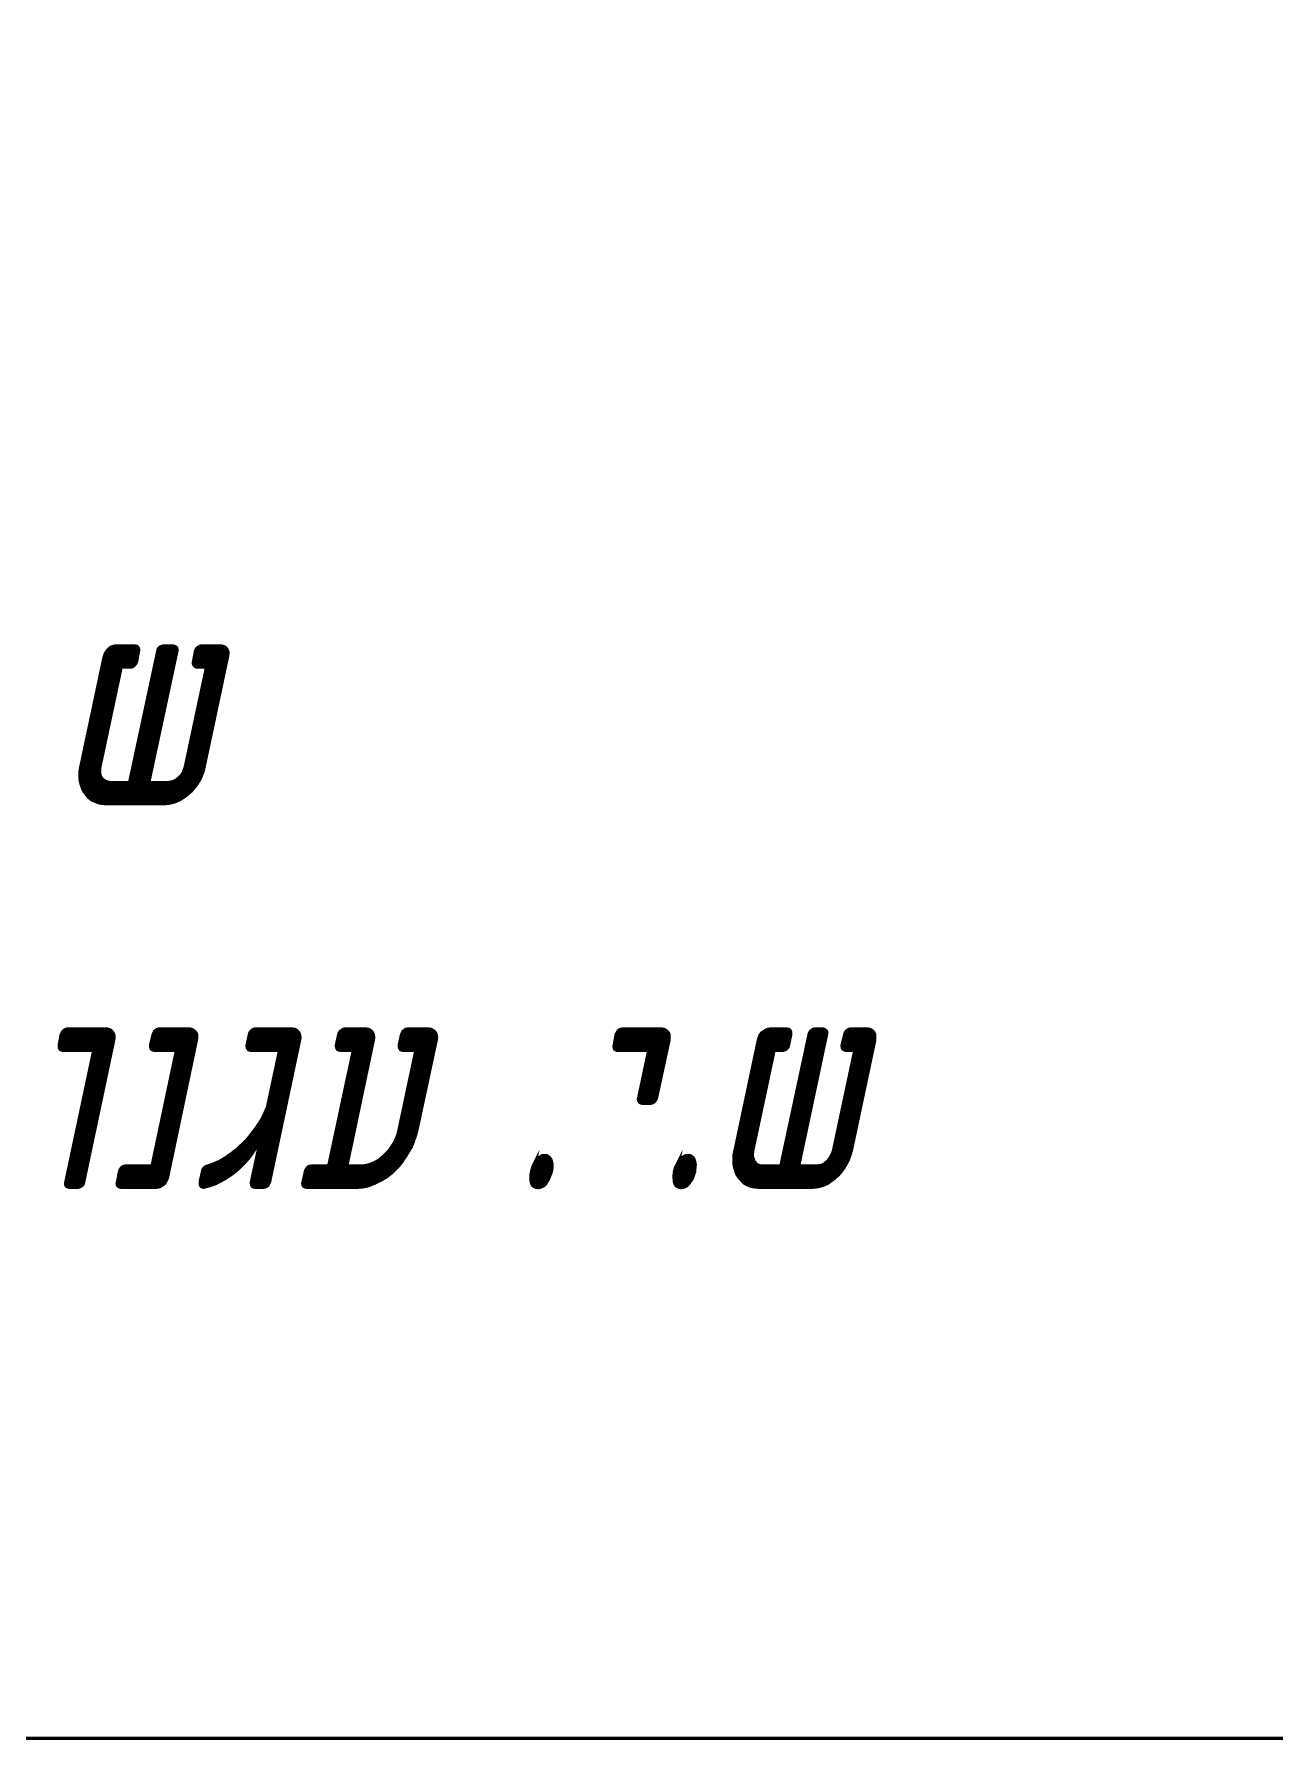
# Model space of a CAD drawing. Extents: x 489 to 720, y 1028 to 1176.
# Drawn here: x 706.89 to 711.15, y 1102.95 to 1108.8 of the extents above; entities that cross this region are included whole.
import ezdxf

# ---------------------------------------------------------------- set-up
doc = ezdxf.new("R2010")
doc.units = 0
doc.header["$MEASUREMENT"] = 0
doc.layers.add('M1280', color=7, linetype='Continuous')

msp = doc.modelspace()

# ---------------------------------------------------------------- linework, layer by layer
at = {"layer": 'M1280', "color": 7, "linetype": 'Continuous', "ltscale": 0.045455, "const_width": 0.0112}
for points in [[(675.0281, 1118.0131), (675.0281, 1120.0154), (720.2213, 1120.0154), (720.2213, 1102.9517), (675.0281, 1102.9517)], [(707.2338, 1106.7029), (707.1691, 1106.7029), (707.1611, 1106.7017), (707.1543, 1106.6995), (707.1475, 1106.696), (707.1418, 1106.6904), (707.1361, 1106.6835), (707.1316, 1106.6756), (707.1281, 1106.6665), (707.0475, 1106.287), (707.0452, 1106.2722), (707.0452, 1106.2563), (707.0452, 1106.2426), (707.0486, 1106.2279), (707.0531, 1106.2154), (707.0588, 1106.2029), (707.0668, 1106.1926), (707.0747, 1106.1824), (707.085, 1106.1745), (707.0975, 1106.1688), (707.1088, 1106.1642), (707.1213, 1106.162), (707.1361, 1106.1608), (707.3304, 1106.1608), (707.3452, 1106.162), (707.3588, 1106.1642), (707.3736, 1106.1688), (707.3872, 1106.1745), (707.3997, 1106.1824), (707.4134, 1106.1926), (707.4259, 1106.2029), (707.4361, 1106.2154), (707.4463, 1106.2279), (707.4554, 1106.2426), (707.4622, 1106.2563), (707.4679, 1106.2722), (707.4713, 1106.287), (707.552, 1106.6665), (707.5531, 1106.6756), (707.5531, 1106.6835), (707.5497, 1106.6904), (707.5463, 1106.696), (707.5418, 1106.6995), (707.535, 1106.7017), (707.527, 1106.7029), (707.4622, 1106.7029), (707.4577, 1106.7017), (707.4531, 1106.6995), (707.4475, 1106.696), (707.4441, 1106.6915), (707.4418, 1106.6858), (707.435, 1106.6495), (707.4338, 1106.6438), (707.435, 1106.6392), (707.4384, 1106.6347), (707.4418, 1106.6313), (707.4463, 1106.6301), (707.4793, 1106.6301)], [(707.0554, 1106.2063), (707.1611, 1106.7029)], [(707.0622, 1106.1972), (707.1691, 1106.7029)], [(707.0679, 1106.187), (707.1781, 1106.7029)], [(707.0759, 1106.187), (707.1861, 1106.7029)], [(707.0816, 1106.1779), (707.1941, 1106.7029)], [(707.0884, 1106.1699), (707.202, 1106.7029)], [(707.1861, 1106.6301), (707.2191, 1106.6301), (707.2247, 1106.6313), (707.2293, 1106.6347), (707.2338, 1106.6392), (707.2372, 1106.6438), (707.2395, 1106.6495), (707.2463, 1106.6858), (707.2463, 1106.6915), (707.2452, 1106.696), (707.2429, 1106.6995), (707.2395, 1106.7017), (707.2338, 1106.7029)], [(707.1941, 1106.6301), (707.21, 1106.7029)], [(707.2656, 1106.1608), (707.3781, 1106.6858), (707.3781, 1106.6915), (707.377, 1106.696), (707.3736, 1106.6995), (707.3691, 1106.7017), (707.3645, 1106.7029), (707.3327, 1106.7029), (707.327, 1106.7017), (707.3213, 1106.6995), (707.3168, 1106.696), (707.3134, 1106.6915), (707.3122, 1106.6858), (707.1997, 1106.1608)], [(707.202, 1106.6301), (707.2191, 1106.7029)], [(707.2077, 1106.1608), (707.3236, 1106.7029)], [(707.21, 1106.6301), (707.227, 1106.7029)], [(707.2168, 1106.1608), (707.3327, 1106.7029)], [(707.2191, 1106.6301), (707.2338, 1106.7029)], [(707.2247, 1106.1608), (707.3406, 1106.7029)], [(707.227, 1106.6301), (707.2418, 1106.7029)], [(707.2327, 1106.1608), (707.3486, 1106.7029)], [(707.2406, 1106.1608), (707.3566, 1106.7029)], [(707.2486, 1106.1608), (707.3645, 1106.7029)], [(707.2577, 1106.1608), (707.3736, 1106.7029)], [(707.4952, 1106.7029), (707.3816, 1106.1699)], [(707.3918, 1106.1779), (707.5031, 1106.7029)], [(707.4009, 1106.187), (707.5111, 1106.7029)], [(707.4088, 1106.187), (707.5191, 1106.7029)], [(707.4202, 1106.1972), (707.527, 1106.7029)], [(707.4304, 1106.2063), (707.5361, 1106.7029)], [(707.4384, 1106.6301), (707.4543, 1106.7029)], [(707.4463, 1106.6301), (707.4622, 1106.7029)], [(707.4554, 1106.6301), (707.4702, 1106.7029)], [(707.4634, 1106.6301), (707.4781, 1106.7029)], [(707.4713, 1106.6301), (707.4861, 1106.7029)], [(707.0463, 1106.2426), (707.1429, 1106.6938)], [(707.052, 1106.2233), (707.1509, 1106.6938)], [(707.4418, 1106.2233), (707.5418, 1106.6938)], [(707.4543, 1106.2426), (707.5497, 1106.6938)], [(707.0975, 1106.1699), (707.1156, 1106.2597)], [(707.1054, 1106.1699), (707.1213, 1106.2506)], [(707.1111, 1106.1608), (707.1281, 1106.2426)], [(707.2168, 1106.2335), (707.1509, 1106.2335), (707.1418, 1106.2347), (707.1338, 1106.237), (707.1247, 1106.2426), (707.1191, 1106.2483), (707.1145, 1106.2563), (707.1122, 1106.2654), (707.1122, 1106.2767), (707.1134, 1106.287)], [(707.1191, 1106.1608), (707.135, 1106.2335)], [(707.127, 1106.1608), (707.1429, 1106.2335)], [(707.1361, 1106.1608), (707.1509, 1106.2335)], [(707.1441, 1106.1608), (707.1588, 1106.2335)], [(707.152, 1106.1608), (707.1668, 1106.2335)], [(707.16, 1106.1608), (707.1759, 1106.2335)], [(707.1679, 1106.1608), (707.1838, 1106.2335)], [(707.177, 1106.1608), (707.1918, 1106.2335)], [(707.185, 1106.1608), (707.1997, 1106.2335)], [(707.1918, 1106.1608), (707.2077, 1106.2335)], [(707.2736, 1106.1608), (707.2884, 1106.2335)], [(707.2804, 1106.2335), (707.3463, 1106.2335), (707.3554, 1106.2347), (707.3656, 1106.237), (707.3759, 1106.2426), (707.3838, 1106.2483), (707.3918, 1106.2563), (707.3986, 1106.2654), (707.4031, 1106.2767), (707.4066, 1106.287)], [(707.2816, 1106.1608), (707.2975, 1106.2335)], [(707.2895, 1106.1608), (707.3054, 1106.2335)], [(707.2986, 1106.1608), (707.3134, 1106.2335)], [(707.3066, 1106.1608), (707.3213, 1106.2335)], [(707.3145, 1106.1608), (707.3293, 1106.2335)], [(707.3225, 1106.1608), (707.3384, 1106.2335)], [(707.3304, 1106.1608), (707.3463, 1106.2335)], [(707.3395, 1106.1608), (707.3543, 1106.2335)], [(707.3475, 1106.1608), (707.3622, 1106.2335)], [(707.3554, 1106.1608), (707.3736, 1106.2426)], [(707.3645, 1106.1699), (707.3827, 1106.2506)], [(707.3736, 1106.1699), (707.3929, 1106.2597)], [(707.0929, 1105.3142), (706.985, 1105.3142), (706.9804, 1105.3154), (706.977, 1105.3176), (706.9736, 1105.3222), (706.9736, 1105.3267), (706.9736, 1105.3324), (706.9804, 1105.3688), (706.9827, 1105.3733), (706.9861, 1105.379), (706.9906, 1105.3824), (706.9952, 1105.3858), (706.9997, 1105.387), (707.1384, 1105.387), (707.1452, 1105.3858), (707.1509, 1105.3824), (707.1554, 1105.3779), (707.1588, 1105.3733), (707.1611, 1105.3665), (707.1622, 1105.3585), (707.1611, 1105.3506), (707.0577, 1104.862)], [(706.977, 1105.3142), (706.9918, 1105.387)], [(706.985, 1105.3142), (706.9997, 1105.387)], [(706.9918, 1105.3142), (707.0066, 1105.387)], [(707.1077, 1105.387), (706.9963, 1104.862), (706.9952, 1104.8563), (706.9963, 1104.8506), (706.9986, 1104.8472), (707.0031, 1104.8449), (707.0066, 1104.8438), (707.0384, 1104.8438), (707.0429, 1104.8449), (707.0475, 1104.8472), (707.0531, 1104.8506), (707.0566, 1104.8563), (707.0577, 1104.862)], [(706.9997, 1104.8438), (707.1156, 1105.387)], [(706.9997, 1105.3142), (707.0156, 1105.387)], [(707.0066, 1104.8438), (707.1225, 1105.387)], [(707.0066, 1105.3142), (707.0236, 1105.387)], [(707.0156, 1104.8438), (707.1316, 1105.387)], [(707.0156, 1105.3142), (707.0304, 1105.387)], [(707.0236, 1104.8438), (707.1384, 1105.387)], [(707.0236, 1105.3142), (707.0384, 1105.387)], [(707.0304, 1104.8438), (707.1463, 1105.387)], [(707.0304, 1105.3142), (707.0452, 1105.387)], [(707.0384, 1105.3142), (707.0543, 1105.387)], [(707.0384, 1104.8438), (707.152, 1105.3767)], [(707.0452, 1105.3142), (707.0622, 1105.387)], [(707.0452, 1104.8438), (707.1588, 1105.3767)], [(707.0543, 1105.3142), (707.0691, 1105.387)], [(707.0622, 1105.3142), (707.077, 1105.387)], [(707.0691, 1105.3142), (707.0838, 1105.387)], [(707.077, 1105.3142), (707.0929, 1105.387)], [(707.0838, 1105.3142), (707.0997, 1105.387)], [(707.377, 1105.3142), (707.2997, 1105.3142), (707.2952, 1105.3154), (707.2906, 1105.3176), (707.2884, 1105.3222), (707.2872, 1105.3267), (707.2872, 1105.3324), (707.2963, 1105.3688), (707.2986, 1105.3733), (707.3009, 1105.379), (707.3054, 1105.3824), (707.31, 1105.3858), (707.3156, 1105.387), (707.4236, 1105.387), (707.4293, 1105.3858), (707.435, 1105.3824), (707.4406, 1105.3779), (707.4441, 1105.3733), (707.4463, 1105.3665), (707.4463, 1105.3585), (707.4452, 1105.3506), (707.3463, 1104.8801), (707.3441, 1104.8722), (707.3395, 1104.8642), (707.335, 1104.8563), (707.3281, 1104.8517), (707.3213, 1104.8472), (707.3145, 1104.8449), (707.3077, 1104.8438), (707.185, 1104.8438), (707.1804, 1104.8449), (707.177, 1104.8472), (707.1736, 1104.8506), (707.1725, 1104.8563), (707.1736, 1104.862), (707.1804, 1104.8972)], [(707.277, 1104.8438), (707.3918, 1105.387)], [(707.2838, 1104.8438), (707.3997, 1105.387)], [(707.2929, 1104.8438), (707.4066, 1105.387)], [(707.2929, 1105.3142), (707.3077, 1105.387)], [(707.2997, 1104.8438), (707.4156, 1105.387)], [(707.2997, 1105.3142), (707.3156, 1105.387)], [(707.3077, 1104.8438), (707.4236, 1105.387)], [(707.3077, 1105.3142), (707.3225, 1105.387)], [(707.3145, 1104.8438), (707.4304, 1105.387)], [(707.3156, 1105.3142), (707.3304, 1105.387)], [(707.3225, 1105.3142), (707.3384, 1105.387)], [(707.3247, 1104.8529), (707.4361, 1105.3767)], [(707.3304, 1105.3142), (707.3463, 1105.387)], [(707.3327, 1104.8529), (707.4441, 1105.3767)], [(707.3384, 1105.3142), (707.3531, 1105.387)], [(707.3463, 1105.3142), (707.3611, 1105.387)], [(707.3531, 1105.3142), (707.3691, 1105.387)], [(707.3611, 1105.3142), (707.377, 1105.387)], [(707.3691, 1105.3142), (707.385, 1105.387)], [(707.7304, 1105.3142), (707.6304, 1105.3142), (707.6259, 1105.3154), (707.6225, 1105.3176), (707.6202, 1105.3222), (707.6191, 1105.3267), (707.6191, 1105.3324), (707.627, 1105.3688), (707.6281, 1105.3733), (707.6316, 1105.379), (707.6361, 1105.3824), (707.6406, 1105.3858), (707.6452, 1105.387), (707.777, 1105.387), (707.7838, 1105.3858), (707.7895, 1105.3824), (707.7941, 1105.3779), (707.7975, 1105.3733), (707.7997, 1105.3665), (707.8009, 1105.3585), (707.7997, 1105.3506), (707.6963, 1104.862), (707.6929, 1104.8563), (707.6906, 1104.8506), (707.6861, 1104.8472), (707.6816, 1104.8449), (707.677, 1104.8438), (707.6452, 1104.8438), (707.6406, 1104.8449), (707.6372, 1104.8472), (707.635, 1104.8506), (707.6338, 1104.8563), (707.6338, 1104.862), (707.7463, 1105.387)], [(707.6236, 1105.3142), (707.6384, 1105.387)], [(707.6304, 1105.3142), (707.6452, 1105.387)], [(707.6384, 1105.3142), (707.6531, 1105.387)], [(707.6384, 1104.8438), (707.7531, 1105.387)], [(707.6452, 1105.3142), (707.6611, 1105.387)], [(707.6452, 1104.8438), (707.7611, 1105.387)], [(707.6531, 1105.3142), (707.6691, 1105.387)], [(707.6531, 1104.8438), (707.7679, 1105.387)], [(707.6611, 1105.3142), (707.677, 1105.387)], [(707.6611, 1104.8438), (707.777, 1105.387)], [(707.6691, 1105.3142), (707.6838, 1105.387)], [(707.6691, 1104.8438), (707.785, 1105.387)], [(707.677, 1105.3142), (707.6918, 1105.387)], [(707.677, 1104.8438), (707.7906, 1105.3767)], [(707.6838, 1105.3142), (707.6997, 1105.387)], [(707.6838, 1104.8438), (707.7975, 1105.3767)], [(707.6918, 1105.3142), (707.7077, 1105.387)], [(707.6997, 1105.3142), (707.7145, 1105.387)], [(707.7077, 1105.3142), (707.7225, 1105.387)], [(707.7145, 1105.3142), (707.7304, 1105.387)], [(707.7225, 1105.3142), (707.7384, 1105.387)], [(708.1997, 1105.3142), (708.1531, 1105.3142), (708.1486, 1105.3154), (708.1452, 1105.3176), (708.1429, 1105.3222), (708.1418, 1105.3267), (708.1418, 1105.3324), (708.1497, 1105.3688), (708.152, 1105.3733), (708.1543, 1105.379), (708.1588, 1105.3824), (708.1634, 1105.3858), (708.1679, 1105.387), (708.2452, 1105.387), (708.252, 1105.3858), (708.2577, 1105.3824), (708.2634, 1105.3779), (708.2668, 1105.3733), (708.2691, 1105.3665), (708.2702, 1105.3585), (708.2691, 1105.3506), (708.2031, 1105.0426), (708.1986, 1105.0245), (708.1918, 1105.0051), (708.185, 1104.987), (708.1747, 1104.9688), (708.1645, 1104.9517), (708.1531, 1104.9347), (708.1418, 1104.9199), (708.127, 1104.9051), (708.1134, 1104.8915), (708.0986, 1104.8801), (708.0816, 1104.8699), (708.0656, 1104.862), (708.0486, 1104.854), (708.0327, 1104.8483), (708.0156, 1104.8449), (707.9997, 1104.8438), (707.8225, 1104.8438), (707.8191, 1104.8449), (707.8134, 1104.8472), (707.8111, 1104.8506), (707.81, 1104.8563), (707.8111, 1104.862), (707.8191, 1104.8972), (707.8213, 1104.904), (707.8247, 1104.9085), (707.8281, 1104.9131), (707.8327, 1104.9154), (707.8384, 1104.9165), (707.8997, 1104.9165)], [(707.8838, 1104.8438), (707.9997, 1105.387)], [(707.8918, 1104.8438), (708.0066, 1105.387)], [(707.8997, 1104.8438), (708.0145, 1105.387)], [(707.9077, 1104.8438), (708.0225, 1105.387)], [(707.9145, 1104.8438), (708.0304, 1105.387)], [(707.9225, 1104.8438), (708.0384, 1105.387)], [(707.9463, 1104.8438), (708.0531, 1105.3506), (708.0543, 1105.3585), (708.0531, 1105.3665), (708.0509, 1105.3733), (708.0475, 1105.3779), (708.0429, 1105.3824), (708.0372, 1105.3858), (708.0304, 1105.387), (707.9531, 1105.387), (707.9486, 1105.3858), (707.9441, 1105.3824), (707.9395, 1105.379), (707.935, 1105.3733), (707.9338, 1105.3688), (707.9259, 1105.3324), (707.9259, 1105.3267), (707.927, 1105.3222), (707.9293, 1105.3176), (707.9327, 1105.3154), (707.9384, 1105.3142)], [(707.9304, 1105.3142), (707.9463, 1105.387)], [(707.9304, 1104.8438), (708.0441, 1105.3767)], [(707.9384, 1105.3142), (707.9531, 1105.387)], [(707.9384, 1104.8438), (708.0509, 1105.3767)], [(707.9463, 1105.3142), (707.9611, 1105.387)], [(707.9531, 1105.3142), (707.9679, 1105.387)], [(707.9611, 1105.3142), (707.977, 1105.387)], [(707.9679, 1105.3142), (707.985, 1105.387)], [(707.977, 1105.3142), (707.9918, 1105.387)], [(708.1088, 1104.8892), (708.2145, 1105.387)], [(708.1191, 1104.8972), (708.2225, 1105.387)], [(708.1281, 1104.9074), (708.2304, 1105.387)], [(708.1384, 1104.9165), (708.2384, 1105.387)], [(708.1463, 1105.3142), (708.1611, 1105.387)], [(708.1475, 1104.9245), (708.2452, 1105.387)], [(708.1531, 1105.3142), (708.1679, 1105.387)], [(708.1588, 1104.9438), (708.2531, 1105.387)], [(708.1611, 1105.3142), (708.1759, 1105.387)], [(708.1679, 1105.3142), (708.185, 1105.387)], [(708.1702, 1104.9608), (708.26, 1105.3767)], [(708.1759, 1105.3142), (708.1918, 1105.387)], [(708.1827, 1104.979), (708.2668, 1105.3767)], [(708.185, 1105.3142), (708.1997, 1105.387)], [(708.1918, 1105.3142), (708.2066, 1105.387)], [(709.0145, 1105.387), (708.9645, 1105.1517), (708.9634, 1105.146), (708.9645, 1105.1404), (708.9679, 1105.1358), (708.9713, 1105.1335), (708.9759, 1105.1324), (709.0066, 1105.1324), (709.0111, 1105.1335), (709.0156, 1105.1358), (709.0202, 1105.1404), (709.0236, 1105.146), (709.0259, 1105.1517), (709.0691, 1105.3506), (709.0691, 1105.3585), (709.0691, 1105.3665), (709.0668, 1105.3733), (709.0622, 1105.3779), (709.0577, 1105.3824), (709.052, 1105.3858), (709.0452, 1105.387), (708.9077, 1105.387), (708.9009, 1105.3858), (708.8963, 1105.3824), (708.8929, 1105.379), (708.8895, 1105.3733), (708.8872, 1105.3688), (708.8804, 1105.3324), (708.8793, 1105.3267), (708.8804, 1105.3222), (708.8827, 1105.3176), (708.8872, 1105.3154), (708.8906, 1105.3142), (708.9986, 1105.3142)], [(708.8838, 1105.3142), (708.8986, 1105.387)], [(708.8906, 1105.3142), (708.9077, 1105.387)], [(708.8986, 1105.3142), (708.9145, 1105.387)], [(708.9077, 1105.3142), (708.9225, 1105.387)], [(708.9145, 1105.3142), (708.9293, 1105.387)], [(708.9225, 1105.3142), (708.9372, 1105.387)], [(708.9293, 1105.3142), (708.9452, 1105.387)], [(708.9372, 1105.3142), (708.9531, 1105.387)], [(708.9452, 1105.3142), (708.9611, 1105.387)], [(708.9531, 1105.3142), (708.9679, 1105.387)], [(708.9611, 1105.3142), (708.9759, 1105.387)], [(708.9679, 1105.1324), (709.0213, 1105.387)], [(708.9679, 1105.3142), (708.9827, 1105.387)], [(708.9759, 1105.1324), (709.0304, 1105.387)], [(708.9759, 1105.3142), (708.9918, 1105.387)], [(708.9827, 1105.1324), (709.0372, 1105.387)], [(708.9827, 1105.3142), (708.9986, 1105.387)], [(708.9918, 1105.1324), (709.0452, 1105.387)], [(708.9918, 1105.3142), (709.0066, 1105.387)], [(708.9986, 1105.1324), (709.0531, 1105.387)], [(709.0066, 1105.1324), (709.0577, 1105.3767)], [(709.0145, 1105.1324), (709.0668, 1105.3767)], [(709.4759, 1105.387), (709.4145, 1105.387), (709.4077, 1105.3858), (709.3997, 1105.3824), (709.3941, 1105.3779), (709.3861, 1105.3733), (709.3816, 1105.3665), (709.3781, 1105.3585), (709.3759, 1105.3506), (709.2952, 1104.9699), (709.2918, 1104.9551), (709.2918, 1104.9392), (709.2918, 1104.9256), (709.2941, 1104.912), (709.2986, 1104.8972), (709.3031, 1104.8858), (709.3111, 1104.8756), (709.3191, 1104.8665), (709.3281, 1104.8574), (709.3384, 1104.8517), (709.3509, 1104.8472), (709.3634, 1104.8449), (709.3759, 1104.8438), (709.56, 1104.8438), (709.5736, 1104.8449), (709.5861, 1104.8472), (709.6009, 1104.8517), (709.6134, 1104.8574), (709.6259, 1104.8665), (709.6384, 1104.8756), (709.6497, 1104.8858), (709.66, 1104.8972), (709.6702, 1104.912), (709.6781, 1104.9256), (709.685, 1104.9392), (709.6906, 1104.9551), (709.6952, 1104.9699), (709.7759, 1105.3506), (709.7759, 1105.3585), (709.7759, 1105.3665), (709.7736, 1105.3733), (709.7702, 1105.3779), (709.7656, 1105.3824), (709.76, 1105.3858), (709.7531, 1105.387), (709.6906, 1105.387), (709.6861, 1105.3858), (709.6816, 1105.3824), (709.677, 1105.379), (709.6736, 1105.3733), (709.6725, 1105.3688), (709.6634, 1105.3324), (709.6634, 1105.3267), (709.6645, 1105.3222), (709.6668, 1105.3176), (709.6713, 1105.3154), (709.6759, 1105.3142), (709.7054, 1105.3142)], [(709.2929, 1104.9245), (709.3895, 1105.3767)], [(709.2963, 1104.9074), (709.3975, 1105.3767)], [(709.3009, 1104.8892), (709.4066, 1105.387)], [(709.3054, 1104.8801), (709.4145, 1105.387)], [(709.3122, 1104.871), (709.4213, 1105.387)], [(709.3202, 1104.871), (709.4304, 1105.387)], [(709.3259, 1104.862), (709.4372, 1105.387)], [(709.3316, 1104.8529), (709.4452, 1105.387)], [(709.4304, 1105.3142), (709.46, 1105.3142), (709.4645, 1105.3154), (709.4702, 1105.3176), (709.4747, 1105.3222), (709.4781, 1105.3267), (709.4793, 1105.3324), (709.4872, 1105.3688), (709.4872, 1105.3733), (709.4861, 1105.379), (709.4838, 1105.3824), (709.4804, 1105.3858), (709.4759, 1105.387)], [(709.4372, 1105.3142), (709.452, 1105.387)], [(709.4986, 1104.8438), (709.61, 1105.3688), (709.6111, 1105.3733), (709.61, 1105.379), (709.6066, 1105.3824), (709.6031, 1105.3858), (709.5986, 1105.387), (709.5679, 1105.387), (709.5634, 1105.3858), (709.5588, 1105.3824), (709.5543, 1105.379), (709.5509, 1105.3733), (709.5497, 1105.3688), (709.4372, 1104.8438)], [(709.4452, 1104.8438), (709.56, 1105.387)], [(709.4452, 1105.3142), (709.46, 1105.387)], [(709.452, 1104.8438), (709.5679, 1105.387)], [(709.452, 1105.3142), (709.4691, 1105.387)], [(709.46, 1104.8438), (709.5759, 1105.387)], [(709.46, 1105.3142), (709.4759, 1105.387)], [(709.4691, 1104.8438), (709.5827, 1105.387)], [(709.4691, 1105.3142), (709.4838, 1105.387)], [(709.4759, 1104.8438), (709.5918, 1105.387)], [(709.4838, 1104.8438), (709.5986, 1105.387)], [(709.4906, 1104.8438), (709.6066, 1105.387)], [(709.7225, 1105.387), (709.6088, 1104.8529)], [(709.6179, 1104.862), (709.7293, 1105.387)], [(709.627, 1104.871), (709.7372, 1105.387)], [(709.6361, 1104.871), (709.7441, 1105.387)], [(709.6452, 1104.8801), (709.7531, 1105.387)], [(709.6543, 1104.8892), (709.76, 1105.387)], [(709.6656, 1104.9074), (709.7656, 1105.3767)], [(709.6679, 1105.3142), (709.6838, 1105.387)], [(709.6759, 1105.3142), (709.6906, 1105.387)], [(709.6781, 1104.9245), (709.7736, 1105.3767)], [(709.6838, 1105.3142), (709.6986, 1105.387)], [(709.6906, 1105.3142), (709.7054, 1105.387)], [(709.6986, 1105.3142), (709.7145, 1105.387)], [(707.985, 1105.3142), (707.9384, 1105.3142)], [(707.6872, 1105.1154), (707.677, 1105.0915), (707.6656, 1105.0699), (707.6509, 1105.0483), (707.6361, 1105.029), (707.6202, 1105.0085), (707.6031, 1104.9915), (707.585, 1104.9745), (707.5656, 1104.9597), (707.5463, 1104.946), (707.5259, 1104.9335), (707.5054, 1104.9245), (707.4838, 1104.9165), (707.4793, 1104.9154), (707.4747, 1104.9131), (707.4702, 1104.9085), (707.4668, 1104.904), (707.4656, 1104.8972), (707.4577, 1104.862), (707.4577, 1104.8563), (707.4588, 1104.8506), (707.4611, 1104.8472), (707.4645, 1104.8449), (707.4691, 1104.8438), (707.4872, 1104.8483), (707.5077, 1104.8551), (707.5259, 1104.8642), (707.5452, 1104.8745), (707.5622, 1104.8858), (707.5804, 1104.8995), (707.5963, 1104.9142), (707.6122, 1104.9301), (707.6281, 1104.9483), (707.6406, 1104.9665), (707.6531, 1104.987), (707.6656, 1105.0063)], [(707.6531, 1104.9892), (707.6747, 1105.0881)], [(707.5997, 1104.9165), (707.6191, 1105.0063)], [(707.6088, 1104.9245), (707.6281, 1105.0154)], [(707.6213, 1104.9438), (707.6395, 1105.0335)], [(707.6304, 1104.9529), (707.6497, 1105.0426)], [(707.6418, 1104.9699), (707.6611, 1105.0608)], [(707.9611, 1104.9165), (708.0145, 1104.9165), (708.0293, 1104.9188), (708.0418, 1104.9222), (708.0554, 1104.9279), (708.0702, 1104.9358), (708.0827, 1104.946), (708.0941, 1104.9563), (708.1066, 1104.9688), (708.1156, 1104.9824), (708.1247, 1104.996), (708.1316, 1105.0108), (708.1384, 1105.0279), (708.1418, 1105.0426)], [(707.5372, 1104.871), (707.5531, 1104.9529)], [(707.5441, 1104.871), (707.5611, 1104.9529)], [(707.5531, 1104.8801), (707.5702, 1104.9608)], [(707.5634, 1104.8892), (707.5804, 1104.9699)], [(707.5725, 1104.8972), (707.5906, 1104.979)], [(707.5804, 1104.8972), (707.5997, 1104.9892)], [(707.5906, 1104.9074), (707.6088, 1104.9972)], [(708.0725, 1104.862), (708.0918, 1104.9529)], [(708.0816, 1104.871), (708.102, 1104.9608)], [(708.0918, 1104.8801), (708.1134, 1104.979)], [(708.0997, 1104.8801), (708.1247, 1104.9972)], [(708.5952, 1104.862), (708.5941, 1104.8733), (708.5941, 1104.8858), (708.5963, 1104.8972), (708.5997, 1104.9108), (708.6043, 1104.9222), (708.61, 1104.9335), (708.5952, 1104.862), (708.5975, 1104.8551), (708.6009, 1104.8495), (708.6066, 1104.846), (708.6111, 1104.8438), (708.6179, 1104.8426), (708.6259, 1104.8438), (708.6316, 1104.846), (708.6384, 1104.8495), (708.6441, 1104.8551), (708.6486, 1104.862)], [(708.6066, 1104.8438), (708.6304, 1104.9529)], [(708.6486, 1104.862), (708.6554, 1104.8733), (708.66, 1104.8858), (708.6645, 1104.8972), (708.6668, 1104.9108), (708.6668, 1104.9222), (708.6645, 1104.9335), (708.6622, 1104.9404), (708.6577, 1104.946), (708.6531, 1104.9495), (708.6475, 1104.9529), (708.6418, 1104.9529), (708.635, 1104.9529), (708.6281, 1104.9495), (708.6225, 1104.946), (708.6156, 1104.9404), (708.61, 1104.9335)], [(708.6145, 1104.8438), (708.6372, 1104.9529)], [(708.6225, 1104.8438), (708.6452, 1104.9529)], [(708.6304, 1104.8438), (708.6531, 1104.9529)], [(709.0872, 1104.862), (709.0861, 1104.8733), (709.0861, 1104.8858), (709.0872, 1104.8972), (709.0906, 1104.9108), (709.0963, 1104.9222), (709.102, 1104.9335), (709.0872, 1104.862), (709.0895, 1104.8551), (709.0929, 1104.8495), (709.0975, 1104.846), (709.1031, 1104.8438), (709.1111, 1104.8426), (709.1168, 1104.8438), (709.1236, 1104.846), (709.1304, 1104.8495), (709.1361, 1104.8551), (709.1406, 1104.862)], [(709.0986, 1104.8438), (709.1225, 1104.9529)], [(709.1406, 1104.862), (709.1486, 1104.8733), (709.1531, 1104.8858), (709.1566, 1104.8972), (709.1577, 1104.9108), (709.1588, 1104.9222), (709.1566, 1104.9335), (709.1543, 1104.9404), (709.1509, 1104.946), (709.1463, 1104.9495), (709.1395, 1104.9529), (709.1338, 1104.9529), (709.127, 1104.9529), (709.1202, 1104.9495), (709.1145, 1104.946), (709.1088, 1104.9404), (709.102, 1104.9335)], [(709.1077, 1104.8438), (709.1293, 1104.9529)], [(709.1145, 1104.8438), (709.1372, 1104.9529)], [(709.1225, 1104.8438), (709.1441, 1104.9529)], [(709.452, 1104.9165), (709.3918, 1104.9165), (709.3816, 1104.9176), (709.3736, 1104.9199), (709.3668, 1104.9245), (709.3622, 1104.9313), (709.3577, 1104.9392), (709.3554, 1104.9495), (709.3554, 1104.9597), (709.3566, 1104.9699)], [(709.5145, 1104.9165), (709.5759, 1104.9165), (709.5838, 1104.9176), (709.5941, 1104.9199), (709.6031, 1104.9245), (709.6111, 1104.9313), (709.6191, 1104.9392), (709.6247, 1104.9495), (709.6304, 1104.9597), (709.6338, 1104.9699)], [(707.177, 1104.8438), (707.1918, 1104.9165)], [(707.2929, 1104.9165), (707.1997, 1104.9165), (707.1952, 1104.9154), (707.1895, 1104.9131), (707.1861, 1104.9085), (707.1827, 1104.904), (707.1804, 1104.8972)], [(707.185, 1104.8438), (707.1997, 1104.9165)], [(707.1918, 1104.8438), (707.2066, 1104.9165)], [(707.1997, 1104.8438), (707.2156, 1104.9165)], [(707.2066, 1104.8438), (707.2236, 1104.9165)], [(707.2156, 1104.8438), (707.2304, 1104.9165)], [(707.2236, 1104.8438), (707.2384, 1104.9165)], [(707.2304, 1104.8438), (707.2452, 1104.9165)], [(707.2384, 1104.8438), (707.2543, 1104.9165)], [(707.2452, 1104.8438), (707.2611, 1104.9165)], [(707.2543, 1104.8438), (707.2691, 1104.9165)], [(707.2611, 1104.8438), (707.277, 1104.9165)], [(707.2691, 1104.8438), (707.2838, 1104.9165)], [(707.4611, 1104.8438), (707.477, 1104.9165)], [(707.4691, 1104.8438), (707.4838, 1104.9165)], [(707.477, 1104.8438), (707.4918, 1104.9165)], [(707.4838, 1104.8438), (707.502, 1104.9245)], [(707.4941, 1104.8529), (707.51, 1104.9245)], [(707.502, 1104.8529), (707.5191, 1104.9335)], [(707.51, 1104.8529), (707.5259, 1104.9335)], [(707.5191, 1104.862), (707.5372, 1104.9438)], [(707.5259, 1104.862), (707.5441, 1104.9438)], [(707.8145, 1104.8438), (707.8304, 1104.9165)], [(707.8225, 1104.8438), (707.8384, 1104.9165)], [(707.8304, 1104.8438), (707.8452, 1104.9165)], [(707.8384, 1104.8438), (707.8531, 1104.9165)], [(707.8452, 1104.8438), (707.8611, 1104.9165)], [(707.8531, 1104.8438), (707.8691, 1104.9165)], [(707.8611, 1104.8438), (707.8759, 1104.9165)], [(707.8691, 1104.8438), (707.8838, 1104.9165)], [(707.8759, 1104.8438), (707.8918, 1104.9165)], [(707.9531, 1104.8438), (707.9679, 1104.9165)], [(707.9611, 1104.8438), (707.977, 1104.9165)], [(707.9679, 1104.8438), (707.985, 1104.9165)], [(707.977, 1104.8438), (707.9918, 1104.9165)], [(707.985, 1104.8438), (707.9997, 1104.9165)], [(707.9918, 1104.8438), (708.0066, 1104.9165)], [(707.9997, 1104.8438), (708.0145, 1104.9165)], [(708.0066, 1104.8438), (708.0225, 1104.9165)], [(708.0145, 1104.8438), (708.0304, 1104.9165)], [(708.0225, 1104.8438), (708.0395, 1104.9245)], [(708.0327, 1104.8529), (708.0475, 1104.9245)], [(708.0395, 1104.8529), (708.0543, 1104.9245)], [(708.0475, 1104.8529), (708.0656, 1104.9335)], [(708.0543, 1104.8529), (708.0725, 1104.9335)], [(708.0656, 1104.862), (708.0816, 1104.9438)], [(708.6009, 1104.8529), (708.6202, 1104.9438)], [(708.6395, 1104.8529), (708.6588, 1104.9438)], [(708.6486, 1104.862), (708.6645, 1104.9335)], [(709.0929, 1104.8529), (709.1122, 1104.9438)], [(709.1316, 1104.8529), (709.1509, 1104.9438)], [(709.1406, 1104.862), (709.1566, 1104.9335)], [(709.3384, 1104.8529), (709.3588, 1104.9438)], [(709.3475, 1104.8529), (709.3645, 1104.9335)], [(709.3531, 1104.8438), (709.3702, 1104.9245)], [(709.36, 1104.8438), (709.3759, 1104.9165)], [(709.3679, 1104.8438), (709.3827, 1104.9165)], [(709.3759, 1104.8438), (709.3918, 1104.9165)], [(709.3827, 1104.8438), (709.3986, 1104.9165)], [(709.3918, 1104.8438), (709.4066, 1104.9165)], [(709.3986, 1104.8438), (709.4145, 1104.9165)], [(709.4066, 1104.8438), (709.4213, 1104.9165)], [(709.4145, 1104.8438), (709.4304, 1104.9165)], [(709.4213, 1104.8438), (709.4372, 1104.9165)], [(709.4304, 1104.8438), (709.4452, 1104.9165)], [(709.5054, 1104.8438), (709.5225, 1104.9165)], [(709.5145, 1104.8438), (709.5293, 1104.9165)], [(709.5225, 1104.8438), (709.5372, 1104.9165)], [(709.5293, 1104.8438), (709.5441, 1104.9165)], [(709.5372, 1104.8438), (709.5531, 1104.9165)], [(709.5441, 1104.8438), (709.56, 1104.9165)], [(709.5531, 1104.8438), (709.5679, 1104.9165)], [(709.56, 1104.8438), (709.5759, 1104.9165)], [(709.5679, 1104.8438), (709.5827, 1104.9165)], [(709.5759, 1104.8438), (709.5918, 1104.9165)], [(709.5827, 1104.8438), (709.6009, 1104.9245)], [(709.5929, 1104.8529), (709.61, 1104.9335)], [(709.6009, 1104.8529), (709.6191, 1104.9438)]]:
    msp.add_lwpolyline(points, dxfattribs=at)

doc.saveas('drawing.dxf')
